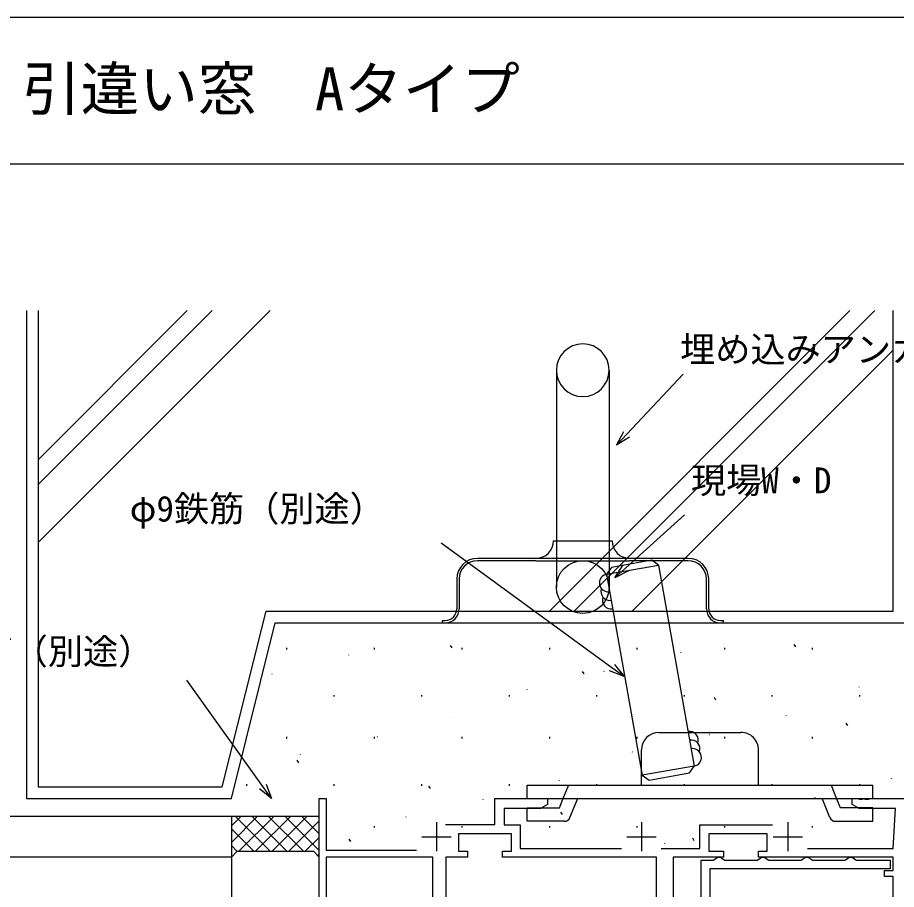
# Model space of a CAD drawing. Units: millimetres, scale not verified. Extents: x -437 to 438, y -344 to 341.
# Drawn here: x -293.3 to -143.3, y 157.4 to 306.2 of the extents above; entities that cross this region are included whole.
import ezdxf
from ezdxf.enums import TextEntityAlignment as Align

# ---------------------------------------------------------------- set-up
doc = ezdxf.new("R2010")
doc.units = ezdxf.units.MM
doc.header["$LTSCALE"] = 2
for name, color, linetype in [('0-1_USER1', 3, 'Continuous'), ('0-2_YKK_11', 7, 'Continuous'), ('0-3_YKK_12', 2, 'Continuous'), ('0-4_YKK_13', 4, 'Continuous'), ('0-6_YKK_D', 6, 'Continuous'), ('0-7_YKK_ZWAK', 7, 'Continuous'), ('0-8_YSS_K', 3, 'Continuous')]:
    doc.layers.add(name, color=color, linetype=linetype)
doc.styles.add('ＭＳ ゴシック', font='')
doc.styles.get('ＭＳ ゴシック').set_extended_font_data('MS Gothic')

msp = doc.modelspace()

# ---------------------------------------------------------------- linework, layer by layer
at = {"layer": '0-2_YKK_11'}
for p, q in [((-221.802, 168.913), (-221.802, 163.913)), ((-186.802, 168.913), (-186.802, 163.913)), ((-161.802, 168.913), (-161.802, 163.913)), ((-224.302, 166.413), (-219.302, 166.413)), ((-189.302, 166.413), (-184.302, 166.413)), ((-164.302, 166.413), (-159.302, 166.413))]:
    msp.add_line(p, q, dxfattribs=at)
for points in [[(-241.802, 143.713), (-241.802, 172.913), (-240.602, 172.913), (-240.602, 164.113), (-225.201, 164.113)], [(-220.252, 168.513), (-211.802, 168.513), (-211.802, 172.913), (-202.802, 172.913), (-202.802, 171.913), (-204.015, 171.213), (-210.202, 171.213), (-210.202, 168.413), (-207.502, 168.413), (-207.502, 164.413), (-190.185, 164.413)], [(-158.42, 164.413), (-143.802, 164.413), (-143.402, 171.213), (-149.59, 171.213), (-150.802, 171.913), (-150.802, 172.913), (-149.761, 172.913), (-149.577, 172.793), (-149.027, 172.793), (-148.844, 172.913), (-148.761, 172.913), (-148.577, 172.793), (-148.027, 172.793), (-147.844, 172.913), (-141.802, 172.913), (-141.802, 162.413), (-137.802, 162.413), (-137.802, 156.413)], [(-183.42, 164.413), (-176.802, 164.413), (-176.802, 168.413), (-164.408, 168.413)], [(-184.202, 152.513), (-184.202, 162.913), (-210.502, 162.913), (-210.502, 163.913), (-209.002, 163.913), (-209.002, 166.913), (-218.002, 166.913), (-218.002, 163.913), (-216.502, 163.913)], [(-143.802, 159.613), (-145.302, 159.613), (-145.302, 160.613), (-143.802, 160.613), (-143.802, 162.913), (-166.802, 162.913), (-166.802, 163.913), (-165.302, 163.913), (-165.302, 166.913), (-175.302, 166.913), (-175.302, 163.913), (-172.802, 163.913), (-172.802, 162.913), (-181.402, 162.913), (-181.402, 148.413)], [(-216.502, 163.913), (-216.502, 162.913), (-220.202, 162.913), (-220.202, 144.013)], [(-222.402, 144.013), (-222.402, 162.913), (-240.602, 162.913), (-240.602, 144.562), (-240.493, 144.331)], [(-176.602, 153.259), (-176.602, 162.413), (-174.544, 162.413), (-174.266, 162.601), (-173.802, 162.913), (-173.302, 162.913), (-172.839, 162.601), (-172.561, 162.413), (-167.044, 162.413), (-166.766, 162.601), (-166.302, 162.913), (-165.802, 162.913), (-165.339, 162.601), (-165.061, 162.413), (-159.544, 162.413), (-159.266, 162.601), (-158.802, 162.913), (-158.302, 162.913), (-157.839, 162.601), (-157.561, 162.413), (-152.044, 162.413), (-151.766, 162.601), (-151.302, 162.913), (-150.802, 162.913), (-150.339, 162.601)], [(-150.339, 162.601), (-150.061, 162.413), (-144.302, 162.413), (-144.302, 160.913)], [(-144.302, 160.913), (-175.102, 160.913), (-175.102, 153.613)], [(-143.802, 152.513), (-143.802, 159.613)]]:
    msp.add_lwpolyline(points, dxfattribs=at)
at = {"layer": '0-3_YKK_12'}
msp.add_line((-241.802, 172.613), (-241.802, 172.913), dxfattribs=at)
at = {"layer": '0-4_YKK_13'}
for p, q in [((-201.302, 246.013), (-201.302, 209.013)), ((-201.302, 246.013), (-201.302, 209.013)), ((-192.302, 246.013), (-192.302, 209.013)), ((-192.302, 246.013), (-192.302, 209.013)), ((-201.802, 216.913), (-191.802, 216.913)), ((-201.802, 216.913), (-191.802, 216.913)), ((-204.802, 213.913), (-214.802, 213.913)), ((-204.802, 213.913), (-214.802, 213.913)), ((-204.802, 213.513), (-214.802, 213.513)), ((-204.802, 213.513), (-214.802, 213.513)), ((-188.802, 213.913), (-204.802, 213.913)), ((-188.802, 213.913), (-204.802, 213.913)), ((-204.802, 213.513), (-188.802, 213.513)), ((-204.802, 213.513), (-188.802, 213.513)), ((-178.802, 213.913), (-188.802, 213.913)), ((-178.802, 213.913), (-188.802, 213.913)), ((-178.802, 213.513), (-188.802, 213.513)), ((-178.802, 213.513), (-188.802, 213.513)), ((-218.302, 210.413), (-218.302, 205.313)), ((-218.302, 210.413), (-218.302, 205.313)), ((-217.902, 210.413), (-217.902, 205.313)), ((-217.902, 210.413), (-217.902, 205.313)), ((-175.702, 205.313), (-175.702, 210.413)), ((-175.702, 205.313), (-175.702, 210.413)), ((-175.302, 205.313), (-175.302, 210.413)), ((-175.302, 205.313), (-175.302, 210.413)), ((-220.802, 203.313), (-220.802, 202.913)), ((-220.802, 203.313), (-220.302, 203.313)), ((-220.802, 203.313), (-220.802, 202.913)), ((-220.802, 203.313), (-220.302, 203.313)), ((-220.802, 202.913), (-220.302, 202.913)), ((-220.802, 202.913), (-220.302, 202.913)), ((-220.302, 202.913), (-173.302, 202.913)), ((-220.302, 202.913), (-173.302, 202.913)), ((-173.302, 203.313), (-172.802, 203.313)), ((-173.302, 203.313), (-172.802, 203.313)), ((-173.302, 202.913), (-172.802, 202.913)), ((-173.302, 202.913), (-172.802, 202.913)), ((-172.802, 202.913), (-172.802, 203.313)), ((-172.802, 202.913), (-172.802, 203.313)), ((-183.802, 184.214), (-169.802, 184.213)), ((-183.802, 184.214), (-169.802, 184.213)), ((-186.802, 175.216), (-186.802, 181.214)), ((-186.802, 175.216), (-186.802, 181.214)), ((-166.802, 175.214), (-166.802, 181.213)), ((-166.802, 175.214), (-166.802, 181.213)), ((-206.303, 172.915), (-206.302, 175.215)), ((-206.303, 172.915), (-206.302, 175.215)), ((-206.302, 175.215), (-147.303, 175.209)), ((-206.302, 175.215), (-147.303, 175.209)), ((-200.196, 172.841), (-199.266, 175.141)), ((-200.196, 172.841), (-199.266, 175.141)), ((-147.302, 172.912), (-147.302, 175.209)), ((-147.302, 172.912), (-147.302, 175.209)), ((-206.303, 172.915), (-147.303, 172.913)), ((-206.303, 172.915), (-147.303, 172.913)), ((-200.802, 171.341), (-200.196, 172.841)), ((-200.802, 171.341), (-200.196, 172.841)), ((-198.998, 169.666), (-197.715, 172.841)), ((-198.998, 169.666), (-197.715, 172.841)), ((-154.607, 169.664), (-155.889, 172.838)), ((-154.607, 169.664), (-155.889, 172.838)), ((-206.302, 171.341), (-200.801, 171.341)), ((-206.302, 169.041), (-206.302, 171.341)), ((-206.302, 171.341), (-200.801, 171.341)), ((-206.302, 169.041), (-206.302, 171.341)), ((-147.303, 171.338), (-152.803, 171.338)), ((-147.303, 171.338), (-152.803, 171.338)), ((-147.303, 169.038), (-147.303, 171.338)), ((-147.303, 169.038), (-147.303, 171.338)), ((-199.925, 169.041), (-206.302, 169.041)), ((-199.925, 169.041), (-206.302, 169.041)), ((-153.68, 169.038), (-147.303, 169.037)), ((-153.68, 169.038), (-147.303, 169.037))]:
    msp.add_line(p, q, dxfattribs=at)
msp.add_lwpolyline([(-152.802, 171.338), (-153.408, 172.838), (-154.338, 175.138)], dxfattribs=at)
msp.add_lwpolyline([(-152.802, 171.338), (-153.408, 172.838), (-154.338, 175.138)], dxfattribs=at)
msp.add_circle((-196.802, 209.013), 4.5, dxfattribs=at)
msp.add_circle((-196.802, 209.013), 4.5, dxfattribs=at)
for centre, radius, start, end in [((-196.802, 246.013), 4.5, 0, 180), ((-196.802, 246.013), 4.5, 0, 180), ((-196.802, 246.013), 4.5, 180, 0), ((-196.802, 246.013), 4.5, 180, 0), ((-204.802, 216.913), 3, 270, 0), ((-204.802, 216.913), 3, 270, 0), ((-188.802, 216.913), 3, 180, 270), ((-188.802, 216.913), 3, 180, 270), ((-214.802, 210.413), 3.5, 90, 180), ((-214.802, 210.413), 3.5, 90, 180), ((-214.802, 210.413), 3.1, 90, 180), ((-214.802, 210.413), 3.1, 90, 180), ((-178.802, 210.413), 3.5, 0, 90), ((-178.802, 210.413), 3.5, 0, 90), ((-178.802, 210.413), 3.1, 0, 90), ((-178.802, 210.413), 3.1, 0, 90), ((-220.302, 205.313), 2.4, 270, 0), ((-220.302, 205.313), 2, 270, 0), ((-220.302, 205.313), 2.4, 270, 0), ((-220.302, 205.313), 2, 270, 0), ((-173.302, 205.313), 2.4, 180, 270), ((-173.302, 205.313), 2.4, 180, 270), ((-173.302, 205.313), 2, 180, 270), ((-173.302, 205.313), 2, 180, 270), ((-183.802, 181.214), 3, 89.99878, 179.99845), ((-183.802, 181.214), 3, 89.99878, 179.99845), ((-169.802, 181.213), 3, 359.99873, 89.99878), ((-169.802, 181.213), 3, 359.99873, 89.99878), ((-199.925, 170.041), 1, 270, 337.99665), ((-199.925, 170.041), 1, 270, 337.99665), ((-153.679, 170.038), 1, 201.99783, 270), ((-153.679, 170.038), 1, 201.99783, 270)]:
    msp.add_arc(centre, radius, start, end, dxfattribs=at)
at = {"layer": '0-6_YKK_D'}
for points in [[(-191.052, 233.22), (-189.307, 235.079), (-179.668, 245.349)], [(-188.809, 234.611), (-191.052, 233.22), (-189.805, 235.546)], [(-191.327, 210.561), (-189.437, 212.274), (-179.421, 221.35)], [(-189.759, 193.745), (-191.819, 195.248), (-220.975, 216.521)], [(-188.978, 211.767), (-191.327, 210.561), (-189.896, 212.78)], [(-191.416, 195.8), (-189.759, 193.745), (-192.221, 194.696)], [(-249.947, 172.913), (-251.433, 174.985), (-264.43, 193.104)], [(-250.878, 175.384), (-249.947, 172.913), (-251.988, 174.587)]]:
    msp.add_lwpolyline(points, dxfattribs=at)
at = {"layer": '0-7_YKK_ZWAK'}
for p, q in [((438.2, 306.2), (-436.8, 306.2)), ((438.2, 281.2), (-436.8, 281.2))]:
    msp.add_line(p, q, dxfattribs=at)
at = {"layer": '0-8_YSS_K'}
for p, q in [((-289.802, 230.747), (-264.349, 256.2)), ((-289.802, 226.504), (-260.107, 256.2)), ((-289.802, 216.605), (-250.207, 256.2)), ((-289.802, 230.747), (-264.349, 256.2)), ((-289.802, 226.504), (-260.107, 256.2)), ((-289.802, 216.605), (-250.207, 256.2)), ((-202.499, 204.913), (-151.212, 256.2)), ((-202.499, 204.913), (-151.212, 256.2)), ((-198.256, 204.913), (-146.97, 256.2)), ((-198.256, 204.913), (-146.97, 256.2)), ((-188.357, 204.913), (-143.802, 249.468)), ((-188.357, 204.913), (-143.802, 249.468)), ((-183.869, 212.765), (-177.788, 178.461)), ((-183.869, 212.765), (-177.788, 178.461)), ((-192.731, 211.194), (-186.649, 176.89)), ((-192.731, 211.194), (-186.649, 176.89)), ((-247.363, 198.635), (-247.363, 198.385)), ((-247.363, 198.635), (-247.363, 198.385)), ((-232.413, 198.635), (-232.413, 198.385)), ((-232.413, 198.635), (-232.413, 198.385)), ((-219.435, 199.049), (-219.159, 198.632)), ((-219.435, 199.049), (-219.159, 198.632)), ((-217.463, 198.635), (-217.463, 198.385)), ((-217.463, 198.635), (-217.463, 198.385)), ((-202.513, 198.635), (-202.513, 198.385)), ((-202.513, 198.635), (-202.513, 198.385)), ((-187.563, 198.635), (-187.563, 198.385)), ((-187.563, 198.635), (-187.563, 198.385)), ((-172.613, 198.635), (-172.613, 198.385)), ((-172.613, 198.635), (-172.613, 198.385)), ((-160.787, 199.229), (-160.511, 198.812)), ((-160.787, 199.229), (-160.511, 198.812)), ((-157.663, 198.635), (-157.663, 198.385)), ((-157.663, 198.635), (-157.663, 198.385)), ((-236.833, 197.444), (-236.816, 197.397)), ((-236.833, 197.444), (-236.816, 197.397)), ((-180.149, 197.827), (-180.133, 197.78)), ((-180.149, 197.827), (-180.133, 197.78)), ((-249.885, 194.19), (-249.877, 194.167)), ((-249.885, 194.19), (-249.877, 194.167)), ((-196.919, 194.626), (-196.643, 194.21)), ((-196.919, 194.626), (-196.643, 194.21)), ((-193.21, 194.597), (-193.194, 194.55)), ((-193.21, 194.597), (-193.194, 194.55)), ((-206.355, 191.603), (-206.338, 191.556)), ((-206.355, 191.603), (-206.338, 191.556)), ((-149.671, 191.986), (-149.655, 191.939)), ((-149.671, 191.986), (-149.655, 191.939)), ((-239.288, 190.56), (-239.288, 190.31)), ((-239.288, 190.56), (-239.288, 190.31)), ((-224.338, 190.56), (-224.338, 190.31)), ((-224.338, 190.56), (-224.338, 190.31)), ((-209.388, 190.56), (-209.388, 190.31)), ((-209.388, 190.56), (-209.388, 190.31)), ((-194.438, 190.56), (-194.438, 190.31)), ((-194.438, 190.56), (-194.438, 190.31)), ((-179.488, 190.56), (-179.488, 190.31)), ((-179.488, 190.56), (-179.488, 190.31)), ((-174.403, 190.204), (-174.127, 189.787)), ((-174.403, 190.204), (-174.127, 189.787)), ((-164.538, 190.56), (-164.538, 190.31)), ((-164.538, 190.56), (-164.538, 190.31)), ((-149.588, 190.56), (-149.588, 190.31)), ((-149.588, 190.56), (-149.588, 190.31)), ((-218.831, 186.723), (-218.815, 186.676)), ((-218.831, 186.723), (-218.815, 186.676)), ((-162.148, 187.106), (-162.131, 187.059)), ((-162.148, 187.106), (-162.131, 187.059)), ((-151.887, 185.782), (-151.611, 185.365)), ((-151.887, 185.782), (-151.611, 185.365)), ((-247.363, 183.435), (-247.363, 183.185)), ((-247.363, 183.435), (-247.363, 183.185)), ((-232.413, 183.435), (-232.413, 183.185)), ((-232.413, 183.435), (-232.413, 183.185)), ((-231.892, 183.493), (-231.876, 183.446)), ((-231.892, 183.493), (-231.876, 183.446)), ((-217.463, 183.435), (-217.463, 183.185)), ((-217.463, 183.435), (-217.463, 183.185)), ((-202.513, 183.435), (-202.513, 183.185)), ((-202.513, 183.435), (-202.513, 183.185)), ((-187.563, 183.435), (-187.563, 183.185)), ((-187.563, 183.435), (-187.563, 183.185)), ((-175.209, 183.876), (-175.192, 183.829)), ((-175.209, 183.876), (-175.192, 183.829)), ((-172.613, 183.435), (-172.613, 183.185)), ((-172.613, 183.435), (-172.613, 183.185)), ((-157.663, 183.435), (-157.663, 183.185)), ((-157.663, 183.435), (-157.663, 183.185)), ((-245.037, 180.498), (-245.02, 180.451)), ((-245.037, 180.498), (-245.02, 180.451)), ((-188.353, 180.882), (-188.337, 180.835)), ((-188.353, 180.882), (-188.337, 180.835)), ((-245.646, 179.457), (-245.37, 179.041)), ((-245.646, 179.457), (-245.37, 179.041)), ((-200.83, 176.002), (-200.813, 175.955)), ((-200.83, 176.002), (-200.813, 175.955)), ((-144.147, 176.385), (-144.13, 176.338)), ((-144.147, 176.385), (-144.13, 176.338)), ((-254.238, 175.36), (-254.238, 175.11)), ((-254.238, 175.36), (-254.238, 175.11)), ((-239.288, 175.36), (-239.288, 175.11)), ((-239.288, 175.36), (-239.288, 175.11)), ((-224.338, 175.36), (-224.338, 175.11)), ((-224.338, 175.36), (-224.338, 175.11)), ((-223.13, 175.035), (-222.854, 174.618)), ((-223.13, 175.035), (-222.854, 174.618)), ((-209.388, 175.36), (-209.388, 175.11)), ((-209.388, 175.36), (-209.388, 175.11)), ((-194.438, 175.36), (-194.438, 175.11)), ((-194.438, 175.36), (-194.438, 175.11)), ((-179.488, 175.36), (-179.488, 175.11)), ((-179.488, 175.36), (-179.488, 175.11)), ((-164.538, 175.36), (-164.538, 175.11)), ((-164.538, 175.36), (-164.538, 175.11)), ((-149.588, 175.36), (-149.588, 175.11)), ((-149.588, 175.36), (-149.588, 175.11)), ((-213.891, 172.772), (-213.874, 172.725)), ((-213.891, 172.772), (-213.874, 172.725)), ((-157.208, 173.155), (-157.191, 173.108)), ((-157.208, 173.155), (-157.191, 173.108)), ((-256.802, 169.913), (-241.802, 169.913)), ((-256.802, 169.913), (-241.802, 169.913)), ((-256.802, 168.269), (-255.158, 169.913)), ((-256.802, 165.441), (-252.329, 169.913)), ((-256.802, 168.269), (-255.158, 169.913)), ((-256.802, 165.441), (-252.329, 169.913)), ((-250.157, 163.913), (-256.157, 169.913)), ((-250.157, 163.913), (-256.157, 169.913)), ((-255.501, 163.913), (-249.501, 169.913)), ((-255.501, 163.913), (-249.501, 169.913)), ((-247.328, 163.913), (-253.328, 169.913)), ((-247.328, 163.913), (-253.328, 169.913)), ((-252.673, 163.913), (-246.673, 169.913)), ((-252.673, 163.913), (-246.673, 169.913)), ((-244.5, 163.913), (-250.5, 169.913)), ((-244.5, 163.913), (-250.5, 169.913)), ((-249.844, 163.913), (-243.844, 169.913)), ((-249.844, 163.913), (-243.844, 169.913)), ((-241.802, 164.044), (-247.671, 169.913)), ((-241.802, 164.044), (-247.671, 169.913)), ((-241.802, 166.873), (-244.843, 169.913)), ((-241.802, 166.873), (-244.843, 169.913)), ((-241.802, 169.701), (-242.015, 169.913)), ((-241.802, 169.701), (-242.015, 169.913)), ((-227.035, 169.778), (-227.019, 169.73)), ((-227.035, 169.778), (-227.019, 169.73)), ((-200.614, 170.613), (-200.338, 170.196)), ((-200.614, 170.613), (-200.338, 170.196)), ((-170.352, 170.161), (-170.335, 170.114)), ((-170.352, 170.161), (-170.335, 170.114)), ((-247.016, 163.913), (-241.802, 169.127)), ((-247.016, 163.913), (-241.802, 169.127)), ((-232.413, 168.235), (-232.413, 167.985)), ((-232.413, 168.235), (-232.413, 167.985)), ((-217.463, 168.235), (-217.463, 167.985)), ((-217.463, 168.235), (-217.463, 167.985)), ((-202.513, 168.235), (-202.513, 167.985)), ((-202.513, 168.235), (-202.513, 167.985)), ((-187.563, 168.235), (-187.563, 167.985)), ((-187.563, 168.235), (-187.563, 167.985)), ((-172.613, 168.235), (-172.613, 167.985)), ((-172.613, 168.235), (-172.613, 167.985)), ((-157.663, 168.235), (-157.663, 167.985)), ((-157.663, 168.235), (-157.663, 167.985)), ((-252.985, 163.913), (-256.802, 167.731)), ((-252.985, 163.913), (-256.802, 167.731)), ((-244.187, 163.913), (-241.802, 166.298)), ((-244.187, 163.913), (-241.802, 166.298)), ((-236.746, 166.011), (-236.47, 165.594)), ((-236.746, 166.011), (-236.47, 165.594)), ((-182.829, 165.281), (-182.812, 165.234)), ((-182.829, 165.281), (-182.812, 165.234)), ((-178.098, 166.191), (-177.822, 165.774)), ((-178.098, 166.191), (-177.822, 165.774)), ((-255.808, 163.908), (-256.802, 164.902)), ((-255.808, 163.908), (-256.802, 164.902)), ((-255.802, 163.913), (-256.802, 162.913)), ((-255.802, 163.913), (-256.802, 162.913)), ((-255.802, 163.913), (-242.804, 163.913)), ((-255.802, 163.913), (-242.804, 163.913)), ((-242.804, 163.913), (-241.804, 162.913)), ((-242.804, 163.913), (-241.804, 162.913)), ((-256.802, 162.913), (-256.802, 132.413)), ((-242.082, 163.191), (-241.802, 163.47)), ((-242.082, 163.191), (-241.802, 163.47))]:
    msp.add_line(p, q, dxfattribs=at)
for points in [[(-291.802, 256.2), (-291.802, 172.913), (-256.802, 172.913), (-249.302, 202.913), (-141.802, 202.913), (-141.802, 256.2)], [(-291.802, 256.2), (-291.802, 172.913), (-256.802, 172.913), (-249.302, 202.913), (-141.802, 202.913), (-141.802, 256.2)], [(-289.802, 256.2), (-289.802, 174.913), (-258.364, 174.913), (-250.864, 204.913), (-143.802, 204.913), (-143.802, 256.2)], [(-289.802, 256.2), (-289.802, 174.913), (-258.364, 174.913), (-250.864, 204.913), (-143.802, 204.913), (-143.802, 256.2)]]:
    msp.add_lwpolyline(points, dxfattribs=at)
for points in [[(-192.731, 211.194), (-183.869, 212.765), (-185.029, 213.575), (-191.921, 212.353)], [(-192.731, 211.194), (-183.869, 212.765), (-185.029, 213.575), (-191.921, 212.353)], [(-294.802, 169.913), (-256.802, 169.913), (-256.802, 162.913), (-301.802, 162.913), (-301.802, 207.913), (-294.802, 207.913)], [(-294.802, 169.913), (-256.802, 169.913), (-256.802, 162.913), (-301.802, 162.913), (-301.802, 207.913), (-294.802, 207.913)], [(-177.79, 178.46), (-186.652, 176.889), (-185.493, 176.079), (-178.601, 177.301)], [(-177.79, 178.46), (-186.652, 176.889), (-185.493, 176.079), (-178.601, 177.301)]]:
    msp.add_lwpolyline(points, close=True, dxfattribs=at)
for centre, start, end in [((-192.47, 209.717), 100.04394, 280.04392), ((-192.47, 209.717), 100.04394, 280.04392), ((-192.208, 208.24), 160.04391, 280.04392), ((-192.208, 208.24), 160.04391, 280.04392), ((-191.946, 206.763), 160.04391, 280.04392), ((-191.946, 206.763), 160.04391, 280.04392), ((-178.578, 182.89), 340.04391, 100.04392), ((-178.578, 182.89), 340.04391, 100.04392), ((-178.316, 181.413), 340.04391, 100.04392), ((-178.316, 181.413), 340.04391, 100.04392), ((-178.055, 179.936), 280.04394, 100.04392), ((-178.055, 179.936), 280.04394, 100.04392)]:
    msp.add_arc(centre, 1.5, start, end, dxfattribs=at)

# ---------------------------------------------------------------- texts
at = {"layer": '0-1_USER1', "style": 'ＭＳ ゴシック'}
msp.add_text(' 引違い窓\u3000Aタイプ', height=7.331, dxfattribs=at).set_placement((-297.515, 288.189), align=Align.BOTTOM_LEFT)
at = {"layer": '0-6_YKK_D', "style": 'ＭＳ ゴシック'}
for s, p in [('埋め込みアンカー（別途）', (-180.18, 246.064)), ('現場W・D', (-178.33, 223.702)), ('φ9鉄筋（別途）', (-274.151, 218.874)), ('シーリング（別途）', (-324.136, 194.509))]:
    msp.add_text(s, height=4.399, dxfattribs=at).set_placement(p, align=Align.BOTTOM_LEFT)

doc.saveas('drawing.dxf')
